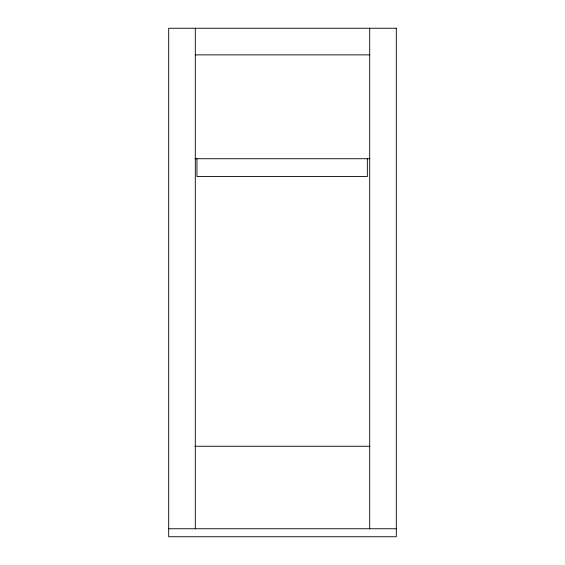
<?xml version="1.0" encoding="UTF-8"?>
<svg xmlns="http://www.w3.org/2000/svg" width="565" height="565" viewBox="0 0 565 565"><rect width="100%" height="100%" fill="white"/><g stroke="black" fill="none" stroke-linecap="round" stroke-linejoin="round"><path stroke-width="0.85" d="M195.306 54.876L369.694 54.876M194.974 158.73L369.906 158.73M194.974 446.258L369.906 446.258M168.688 528.762L396.312 528.762M369.694 28.25L369.694 528.762M367.342 158.73L367.342 176.57L196.952 176.57L196.952 158.73M195.306 28.25L195.306 528.762M396.312 28.25L168.688 28.25L168.688 536.75L396.312 536.75L396.312 28.25"/></g></svg>
